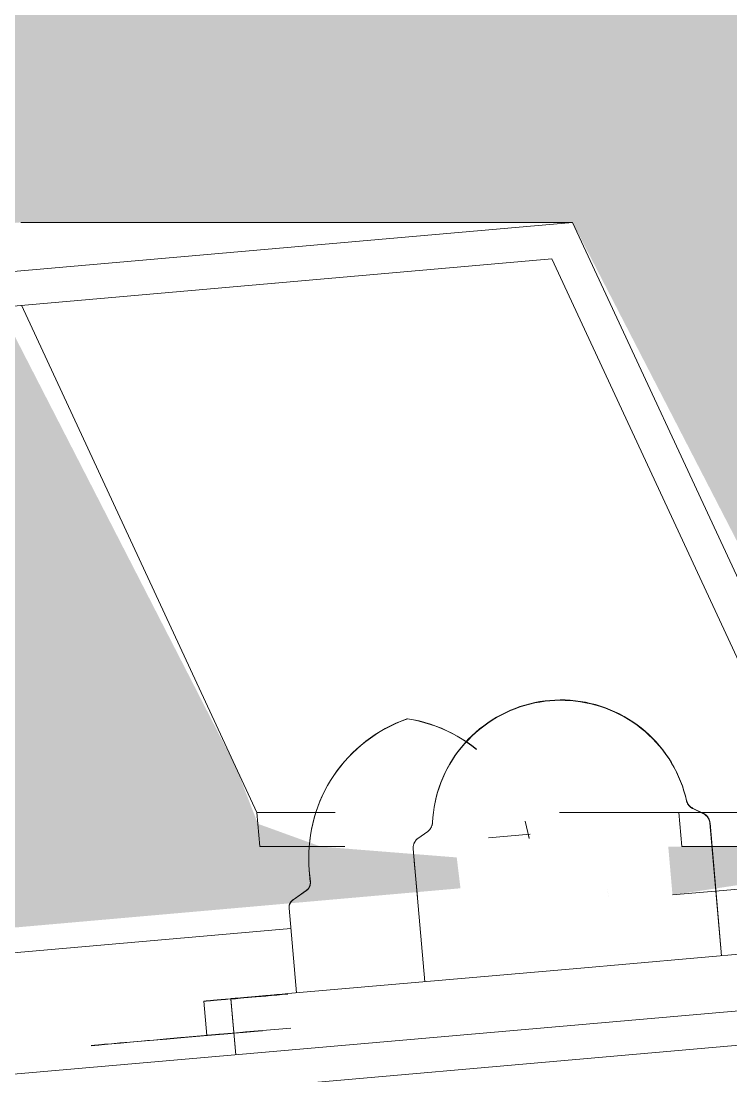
# Model space of a CAD drawing. Header units: millimetres. Extents: x 4237772 to 4686020, y -673 to 29459.
# Drawn here: x 4477157.2 to 4477219.1, y 16848.2 to 16940.2 of the extents above; entities that cross this region are included whole.
import ezdxf

# ---------------------------------------------------------------- set-up
doc = ezdxf.new("R2010")
doc.units = ezdxf.units.MM
for name, color, linetype, lineweight in [('A-ROOF', 132, 'Continuous', 5), ('A-ROOF-PATT', 132, 'Continuous', 5), ('Q-SPCQ', 91, 'Continuous', 5)]:
    doc.layers.add(name, color=color, linetype=linetype, lineweight=lineweight)

# ---------------------------------------------------------------- blocks, each defined once
blk = doc.blocks.new('Static Line_Sayfa_Metal Deck_Pan Mount - Up to 15 _ pitch - Max 2 Users-1845874-SECTION - GRIDS B1-B2')
at = {"layer": 'Q-SPCQ'}
for p, q in [((4451577.758, 16922.671), (4451434.118, 16910.056)), ((4451577.758, 16922.671), (4451529.585, 16922.671)), ((4451600.198, 16874.363), (4451577.758, 16922.671)), ((4451436.464, 16907.25), (4451575.934, 16919.499)), ((4451575.934, 16919.499), (4451598.374, 16871.191)), ((4451550.202, 16871.191), (4451529.649, 16915.434)), ((4451550.202, 16871.191), (4451557.038, 16871.191)), ((4451550.202, 16871.191), (4451557.038, 16871.191)), ((4451550.202, 16871.191), (4451550.462, 16868.202)), ((4451576.615, 16871.191), (4451598.374, 16871.191)), ((4451587.029, 16871.191), (4451598.374, 16871.191)), ((4451587.029, 16871.191), (4451587.29, 16868.202)), ((4451574.062, 16869.279), (4451570.428, 16868.959)), ((4451557.869, 16868.202), (4451550.462, 16868.202)), ((4451598.635, 16868.202), (4451587.29, 16868.202))]:
    blk.add_line(p, q, dxfattribs=at)
blk = doc.blocks.new('Static Line_Sayfa_Metal Deck_Pan Mount - Up to 15 _ pitch - Max 2 Users-1865617-SECTION - GRIDS B1-B2')
at = {"layer": 'Q-SPCQ'}
for p, q in [((4451589.191, 16871.093), (4451588.236, 16871.559)), ((4451589.191, 16871.093), (4451588.236, 16871.559)), ((4451589.194, 16871.059), (4451588.239, 16871.524)), ((4451589.194, 16871.059), (4451588.239, 16871.524)), ((4451590.763, 16858.685), (4451589.748, 16870.282)), ((4451590.763, 16858.685), (4451589.748, 16870.282)), ((4451590.763, 16858.685), (4451589.751, 16870.247)), ((4451590.763, 16858.685), (4451589.751, 16870.247)), ((4451565.115, 16869.536), (4451564.256, 16868.912)), ((4451565.115, 16869.536), (4451564.256, 16868.912)), ((4451563.847, 16868.016), (4451564.862, 16856.419)), ((4451563.847, 16868.016), (4451564.862, 16856.419)), ((4451563.942, 16866.935), (4451564.216, 16863.8)), ((4451563.942, 16866.935), (4451564.216, 16863.8)), ((4451554.775, 16866.151), (4451554.864, 16865.127)), ((4451554.776, 16866.142), (4451554.865, 16865.119)), ((4451554.776, 16866.133), (4451554.866, 16865.11)), ((4451554.515, 16864.379), (4451553.359, 16863.569)), ((4451554.516, 16864.37), (4451553.359, 16863.56)), ((4451554.517, 16864.361), (4451553.36, 16863.551)), ((4451553.009, 16862.819), (4451553.655, 16855.438)), ((4451577.812, 16857.552), (4451599.729, 16859.469)), ((4451650.335, 16858.966), (4451506.146, 16846.351)), ((4451552.908, 16855.373), (4451577.812, 16857.552)), ((4451508.5, 16843.546), (4451648.504, 16855.794)), ((4451547.927, 16854.937), (4451548.355, 16850.044)), ((4451547.93, 16854.902), (4451548.355, 16850.044)), ((4451545.561, 16854.721), (4451545.823, 16851.733)), ((4451545.562, 16854.713), (4451545.824, 16851.724)), ((4451545.563, 16854.704), (4451545.824, 16851.715)), ((4451553.17, 16852.376), (4451550.679, 16852.158))]:
    blk.add_line(p, q, dxfattribs=at)
at = {"layer": 'Q-SPCQ', "flags": 128}
for points in [[(4451565.526, 16870.298), (4451565.556, 16870.747), (4451565.604, 16871.193), (4451565.669, 16871.638), (4451565.752, 16872.079), (4451565.853, 16872.517), (4451565.972, 16872.95), (4451566.107, 16873.378), (4451566.26, 16873.8), (4451566.429, 16874.216), (4451566.615, 16874.625), (4451566.817, 16875.026), (4451567.035, 16875.419), (4451567.268, 16875.803), (4451567.517, 16876.177), (4451567.78, 16876.541), (4451568.058, 16876.894), (4451568.35, 16877.235), (4451568.655, 16877.565), (4451568.973, 16877.882), (4451569.303, 16878.187), (4451569.645, 16878.477), (4451569.999, 16878.754), (4451570.363, 16879.017), (4451570.738, 16879.264), (4451571.122, 16879.497), (4451571.515, 16879.714), (4451571.917, 16879.915), (4451572.326, 16880.1), (4451572.743, 16880.268), (4451573.166, 16880.42), (4451573.594, 16880.554), (4451574.028, 16880.672), (4451574.466, 16880.772), (4451574.907, 16880.854), (4451575.352, 16880.918), (4451575.764, 16880.962)], [(4451565.526, 16870.299), (4451565.556, 16870.747), (4451565.604, 16871.193), (4451565.669, 16871.638), (4451565.752, 16872.079), (4451565.853, 16872.517), (4451565.972, 16872.95), (4451566.107, 16873.378), (4451566.26, 16873.801), (4451566.429, 16874.217), (4451566.615, 16874.625), (4451566.817, 16875.027), (4451567.035, 16875.419), (4451567.268, 16875.803), (4451567.517, 16876.177), (4451567.78, 16876.541), (4451568.058, 16876.894), (4451568.35, 16877.236), (4451568.655, 16877.565), (4451568.973, 16877.882), (4451569.303, 16878.187), (4451569.645, 16878.477), (4451569.999, 16878.754), (4451570.363, 16879.017), (4451570.738, 16879.265), (4451571.122, 16879.497), (4451571.515, 16879.714), (4451571.917, 16879.915), (4451572.326, 16880.1), (4451572.743, 16880.268), (4451573.166, 16880.42), (4451573.594, 16880.555), (4451574.028, 16880.672), (4451574.466, 16880.772), (4451574.907, 16880.854), (4451575.352, 16880.919), (4451575.764, 16880.962)], [(4451565.755, 16872.044), (4451565.856, 16872.482), (4451565.975, 16872.915), (4451566.11, 16873.343), (4451566.263, 16873.766), (4451566.432, 16874.182), (4451566.618, 16874.591), (4451566.82, 16874.992), (4451567.038, 16875.384), (4451567.271, 16875.768), (4451567.52, 16876.142), (4451567.783, 16876.506), (4451568.061, 16876.859), (4451568.353, 16877.201), (4451568.658, 16877.53), (4451568.976, 16877.848), (4451569.306, 16878.152), (4451569.648, 16878.443), (4451570.002, 16878.719), (4451570.366, 16878.982), (4451570.741, 16879.23), (4451571.125, 16879.462), (4451571.519, 16879.679), (4451571.92, 16879.88), (4451572.329, 16880.065), (4451572.746, 16880.234), (4451573.169, 16880.385), (4451573.597, 16880.52), (4451574.031, 16880.637), (4451574.469, 16880.737), (4451574.91, 16880.819), (4451575.355, 16880.884), (4451575.767, 16880.927)], [(4451565.755, 16872.044), (4451565.856, 16872.482), (4451565.975, 16872.915), (4451566.11, 16873.343), (4451566.263, 16873.766), (4451566.432, 16874.182), (4451566.618, 16874.59), (4451566.82, 16874.992), (4451567.038, 16875.384), (4451567.271, 16875.768), (4451567.52, 16876.142), (4451567.783, 16876.506), (4451568.061, 16876.859), (4451568.353, 16877.201), (4451568.658, 16877.53), (4451568.976, 16877.847), (4451569.306, 16878.152), (4451569.648, 16878.442), (4451570.002, 16878.719), (4451570.366, 16878.982), (4451570.741, 16879.23), (4451571.125, 16879.462), (4451571.519, 16879.679), (4451571.92, 16879.88), (4451572.329, 16880.065), (4451572.746, 16880.233), (4451573.169, 16880.385), (4451573.597, 16880.52), (4451574.031, 16880.637), (4451574.469, 16880.737), (4451574.91, 16880.819), (4451575.355, 16880.884), (4451575.767, 16880.927)], [(4451575.764, 16880.962), (4451576.212, 16880.992), (4451576.661, 16881.005), (4451577.111, 16880.999), (4451577.559, 16880.975), (4451578.006, 16880.934), (4451578.451, 16880.874), (4451578.894, 16880.797), (4451579.333, 16880.702), (4451579.768, 16880.59), (4451580.198, 16880.46), (4451580.622, 16880.314), (4451581.041, 16880.15), (4451581.452, 16879.97), (4451581.856, 16879.773), (4451582.252, 16879.561), (4451582.639, 16879.333), (4451583.016, 16879.089), (4451583.383, 16878.831), (4451583.74, 16878.558), (4451584.086, 16878.272), (4451584.42, 16877.971), (4451584.741, 16877.658), (4451585.05, 16877.331), (4451585.346, 16876.993), (4451585.627, 16876.643), (4451585.895, 16876.283), (4451586.148, 16875.911), (4451586.386, 16875.53), (4451586.608, 16875.14), (4451586.815, 16874.741), (4451587.005, 16874.335), (4451587.179, 16873.921), (4451587.337, 16873.5), (4451587.477, 16873.073), (4451587.6, 16872.641), (4451587.699, 16872.238)], [(4451575.764, 16880.962), (4451576.212, 16880.993), (4451576.661, 16881.005), (4451577.111, 16880.999), (4451577.559, 16880.975), (4451578.006, 16880.934), (4451578.451, 16880.874), (4451578.894, 16880.797), (4451579.333, 16880.702), (4451579.768, 16880.59), (4451580.198, 16880.46), (4451580.622, 16880.314), (4451581.041, 16880.15), (4451581.452, 16879.97), (4451581.856, 16879.774), (4451582.252, 16879.561), (4451582.639, 16879.333), (4451583.016, 16879.09), (4451583.383, 16878.831), (4451583.74, 16878.558), (4451584.086, 16878.272), (4451584.42, 16877.971), (4451584.741, 16877.658), (4451585.05, 16877.331), (4451585.346, 16876.993), (4451585.627, 16876.643), (4451585.895, 16876.283), (4451586.148, 16875.912), (4451586.386, 16875.531), (4451586.608, 16875.14), (4451586.815, 16874.742), (4451587.005, 16874.335), (4451587.179, 16873.921), (4451587.337, 16873.5), (4451587.477, 16873.073), (4451587.6, 16872.642), (4451587.699, 16872.238)], [(4451575.767, 16880.927), (4451576.215, 16880.958), (4451576.664, 16880.97), (4451577.114, 16880.964), (4451577.562, 16880.941), (4451578.009, 16880.899), (4451578.454, 16880.839), (4451578.897, 16880.762), (4451579.336, 16880.667), (4451579.771, 16880.555), (4451580.201, 16880.426), (4451580.625, 16880.279), (4451581.044, 16880.115), (4451581.455, 16879.935), (4451581.859, 16879.739), (4451582.255, 16879.526), (4451582.642, 16879.298), (4451583.019, 16879.055), (4451583.387, 16878.796), (4451583.743, 16878.524), (4451584.089, 16878.237), (4451584.423, 16877.936), (4451584.744, 16877.623), (4451585.053, 16877.297), (4451585.349, 16876.958), (4451585.63, 16876.609), (4451585.898, 16876.248), (4451586.151, 16875.877), (4451586.389, 16875.496), (4451586.611, 16875.105), (4451586.818, 16874.707), (4451587.008, 16874.3), (4451587.182, 16873.886), (4451587.34, 16873.465), (4451587.48, 16873.039), (4451587.603, 16872.607), (4451587.702, 16872.204)], [(4451575.767, 16880.927), (4451576.215, 16880.958), (4451576.664, 16880.97), (4451577.114, 16880.964), (4451577.562, 16880.94), (4451578.009, 16880.899), (4451578.454, 16880.839), (4451578.897, 16880.762), (4451579.336, 16880.667), (4451579.771, 16880.555), (4451580.201, 16880.425), (4451580.625, 16880.279), (4451581.044, 16880.115), (4451581.455, 16879.935), (4451581.859, 16879.739), (4451582.255, 16879.526), (4451582.642, 16879.298), (4451583.019, 16879.055), (4451583.387, 16878.796), (4451583.743, 16878.523), (4451584.089, 16878.237), (4451584.423, 16877.936), (4451584.744, 16877.623), (4451585.053, 16877.297), (4451585.349, 16876.958), (4451585.63, 16876.608), (4451585.898, 16876.248), (4451586.151, 16875.877), (4451586.389, 16875.496), (4451586.611, 16875.105), (4451586.818, 16874.707), (4451587.008, 16874.3), (4451587.182, 16873.886), (4451587.34, 16873.465), (4451587.48, 16873.039), (4451587.603, 16872.607), (4451587.702, 16872.203)], [(4451554.775, 16866.151), (4451554.74, 16866.661), (4451554.726, 16867.173), (4451554.733, 16867.685), (4451554.76, 16868.196), (4451554.807, 16868.705), (4451554.875, 16869.213), (4451554.963, 16869.717), (4451555.071, 16870.217), (4451555.199, 16870.713), (4451555.347, 16871.203), (4451555.514, 16871.686), (4451555.7, 16872.163), (4451555.906, 16872.632), (4451556.13, 16873.092), (4451556.372, 16873.543), (4451556.632, 16873.984), (4451556.909, 16874.414), (4451557.203, 16874.833), (4451557.514, 16875.239), (4451557.841, 16875.633), (4451558.183, 16876.014), (4451558.541, 16876.38), (4451558.912, 16876.732), (4451559.298, 16877.069), (4451559.696, 16877.39), (4451560.108, 16877.695), (4451560.53, 16877.983), (4451560.965, 16878.254), (4451561.409, 16878.507), (4451561.864, 16878.743), (4451562.327, 16878.96), (4451562.799, 16879.158), (4451563.278, 16879.338), (4451563.356, 16879.365)], [(4451554.776, 16866.142), (4451554.741, 16866.652), (4451554.727, 16867.164), (4451554.734, 16867.676), (4451554.761, 16868.187), (4451554.808, 16868.697), (4451554.876, 16869.204), (4451554.964, 16869.708), (4451555.072, 16870.208), (4451555.2, 16870.704), (4451555.348, 16871.194), (4451555.515, 16871.678), (4451555.701, 16872.154), (4451555.906, 16872.623), (4451556.13, 16873.083), (4451556.372, 16873.534), (4451556.632, 16873.975), (4451556.91, 16874.405), (4451557.204, 16874.824), (4451557.515, 16875.231), (4451557.842, 16875.625), (4451558.184, 16876.005), (4451558.541, 16876.372), (4451558.913, 16876.723), (4451559.299, 16877.06), (4451559.697, 16877.381), (4451560.108, 16877.686), (4451560.531, 16877.974), (4451560.965, 16878.245), (4451561.41, 16878.499), (4451561.864, 16878.734), (4451562.328, 16878.951), (4451562.8, 16879.15), (4451563.279, 16879.329), (4451563.357, 16879.356)], [(4451554.776, 16866.133), (4451554.742, 16866.644), (4451554.728, 16867.155), (4451554.735, 16867.667), (4451554.762, 16868.178), (4451554.809, 16868.688), (4451554.877, 16869.195), (4451554.965, 16869.699), (4451555.073, 16870.2), (4451555.201, 16870.695), (4451555.348, 16871.185), (4451555.516, 16871.669), (4451555.702, 16872.146), (4451555.907, 16872.615), (4451556.131, 16873.075), (4451556.373, 16873.526), (4451556.633, 16873.967), (4451556.91, 16874.397), (4451557.205, 16874.815), (4451557.516, 16875.222), (4451557.843, 16875.616), (4451558.185, 16875.996), (4451558.542, 16876.363), (4451558.914, 16876.715), (4451559.299, 16877.051), (4451559.698, 16877.372), (4451560.109, 16877.677), (4451560.532, 16877.965), (4451560.966, 16878.237), (4451561.411, 16878.49), (4451561.865, 16878.725), (4451562.329, 16878.943), (4451562.801, 16879.141), (4451563.28, 16879.32), (4451563.358, 16879.347)], [(4451563.356, 16879.365), (4451563.86, 16879.275), (4451564.36, 16879.164), (4451564.855, 16879.034), (4451565.344, 16878.885), (4451565.827, 16878.715), (4451566.303, 16878.527), (4451566.771, 16878.319), (4451567.23, 16878.094), (4451567.68, 16877.85), (4451568.12, 16877.588), (4451568.549, 16877.308), (4451568.966, 16877.012), (4451569.372, 16876.7)], [(4451563.357, 16879.356), (4451563.861, 16879.266), (4451564.361, 16879.156), (4451564.856, 16879.026), (4451565.345, 16878.876), (4451565.828, 16878.707), (4451566.304, 16878.518), (4451566.772, 16878.311), (4451567.231, 16878.085), (4451567.681, 16877.841), (4451568.121, 16877.579), (4451568.55, 16877.3), (4451568.967, 16877.004), (4451569.372, 16876.691)], [(4451563.358, 16879.347), (4451563.862, 16879.257), (4451564.361, 16879.147), (4451564.856, 16879.017), (4451565.346, 16878.867), (4451565.829, 16878.698), (4451566.305, 16878.509), (4451566.773, 16878.302), (4451567.232, 16878.076), (4451567.682, 16877.832), (4451568.122, 16877.57), (4451568.55, 16877.291), (4451568.968, 16876.995), (4451569.373, 16876.682)], [(4451587.699, 16872.238), (4451587.708, 16872.199), (4451587.72, 16872.161), (4451587.732, 16872.123), (4451587.746, 16872.086), (4451587.762, 16872.049), (4451587.779, 16872.013), (4451587.798, 16871.977), (4451587.817, 16871.943), (4451587.839, 16871.909), (4451587.861, 16871.876), (4451587.885, 16871.844), (4451587.91, 16871.813), (4451587.937, 16871.783), (4451587.964, 16871.754), (4451587.993, 16871.726), (4451588.023, 16871.699), (4451588.054, 16871.674), (4451588.086, 16871.649), (4451588.118, 16871.627), (4451588.152, 16871.605), (4451588.187, 16871.585), (4451588.222, 16871.566), (4451588.236, 16871.559)], [(4451587.699, 16872.238), (4451587.708, 16872.2), (4451587.72, 16872.161), (4451587.732, 16872.123), (4451587.746, 16872.086), (4451587.762, 16872.049), (4451587.779, 16872.013), (4451587.798, 16871.977), (4451587.817, 16871.943), (4451587.839, 16871.909), (4451587.861, 16871.876), (4451587.885, 16871.844), (4451587.91, 16871.813), (4451587.937, 16871.783), (4451587.964, 16871.754), (4451587.993, 16871.726), (4451588.023, 16871.699), (4451588.054, 16871.674), (4451588.086, 16871.65), (4451588.118, 16871.627), (4451588.152, 16871.605), (4451588.187, 16871.585), (4451588.222, 16871.566), (4451588.236, 16871.559)], [(4451587.702, 16872.204), (4451587.712, 16872.165), (4451587.723, 16872.126), (4451587.735, 16872.088), (4451587.749, 16872.051), (4451587.765, 16872.014), (4451587.782, 16871.978), (4451587.801, 16871.942), (4451587.82, 16871.908), (4451587.842, 16871.874), (4451587.864, 16871.841), (4451587.888, 16871.809), (4451587.914, 16871.778), (4451587.94, 16871.748), (4451587.967, 16871.719), (4451587.996, 16871.691), (4451588.026, 16871.664), (4451588.057, 16871.639), (4451588.089, 16871.615), (4451588.122, 16871.592), (4451588.155, 16871.57), (4451588.19, 16871.55), (4451588.225, 16871.531), (4451588.239, 16871.524)], [(4451587.702, 16872.203), (4451587.712, 16872.165), (4451587.723, 16872.126), (4451587.735, 16872.088), (4451587.749, 16872.051), (4451587.765, 16872.014), (4451587.782, 16871.978), (4451587.801, 16871.942), (4451587.82, 16871.908), (4451587.842, 16871.874), (4451587.864, 16871.841), (4451587.888, 16871.809), (4451587.914, 16871.778), (4451587.94, 16871.748), (4451587.967, 16871.719), (4451587.996, 16871.691), (4451588.026, 16871.664), (4451588.057, 16871.639), (4451588.089, 16871.615), (4451588.122, 16871.592), (4451588.155, 16871.57), (4451588.19, 16871.55), (4451588.225, 16871.531), (4451588.239, 16871.524)], [(4451589.191, 16871.093), (4451589.226, 16871.075), (4451589.261, 16871.055), (4451589.295, 16871.034), (4451589.328, 16871.012), (4451589.36, 16870.988), (4451589.392, 16870.963), (4451589.422, 16870.937), (4451589.451, 16870.91), (4451589.479, 16870.881), (4451589.506, 16870.852), (4451589.532, 16870.821), (4451589.556, 16870.789), (4451589.579, 16870.757), (4451589.601, 16870.723), (4451589.621, 16870.689), (4451589.641, 16870.654), (4451589.658, 16870.618), (4451589.674, 16870.581), (4451589.689, 16870.544), (4451589.702, 16870.506), (4451589.714, 16870.468), (4451589.724, 16870.429), (4451589.733, 16870.39), (4451589.74, 16870.351), (4451589.745, 16870.311), (4451589.748, 16870.282)], [(4451589.191, 16871.093), (4451589.226, 16871.075), (4451589.261, 16871.056), (4451589.295, 16871.035), (4451589.328, 16871.012), (4451589.36, 16870.988), (4451589.392, 16870.964), (4451589.422, 16870.937), (4451589.451, 16870.91), (4451589.479, 16870.881), (4451589.506, 16870.852), (4451589.532, 16870.821), (4451589.556, 16870.789), (4451589.579, 16870.757), (4451589.601, 16870.723), (4451589.621, 16870.689), (4451589.641, 16870.654), (4451589.658, 16870.618), (4451589.674, 16870.581), (4451589.689, 16870.544), (4451589.702, 16870.506), (4451589.714, 16870.468), (4451589.724, 16870.429), (4451589.733, 16870.39), (4451589.74, 16870.351), (4451589.745, 16870.311), (4451589.748, 16870.282)], [(4451589.194, 16871.059), (4451589.229, 16871.04), (4451589.264, 16871.021), (4451589.298, 16871), (4451589.331, 16870.977), (4451589.363, 16870.954), (4451589.395, 16870.929), (4451589.425, 16870.902), (4451589.454, 16870.875), (4451589.482, 16870.847), (4451589.509, 16870.817), (4451589.535, 16870.786), (4451589.559, 16870.755), (4451589.582, 16870.722), (4451589.604, 16870.688), (4451589.625, 16870.654), (4451589.644, 16870.619), (4451589.661, 16870.583), (4451589.677, 16870.546), (4451589.692, 16870.509), (4451589.705, 16870.472), (4451589.717, 16870.433), (4451589.727, 16870.395), (4451589.736, 16870.356), (4451589.743, 16870.316), (4451589.748, 16870.277), (4451589.751, 16870.247)], [(4451589.194, 16871.059), (4451589.229, 16871.04), (4451589.264, 16871.021), (4451589.298, 16871), (4451589.331, 16870.977), (4451589.363, 16870.953), (4451589.395, 16870.929), (4451589.425, 16870.902), (4451589.454, 16870.875), (4451589.482, 16870.846), (4451589.509, 16870.817), (4451589.535, 16870.786), (4451589.559, 16870.755), (4451589.582, 16870.722), (4451589.604, 16870.688), (4451589.625, 16870.654), (4451589.644, 16870.619), (4451589.661, 16870.583), (4451589.677, 16870.546), (4451589.692, 16870.509), (4451589.705, 16870.471), (4451589.717, 16870.433), (4451589.727, 16870.395), (4451589.736, 16870.355), (4451589.743, 16870.316), (4451589.748, 16870.276), (4451589.751, 16870.247)], [(4451565.115, 16869.536), (4451565.147, 16869.56), (4451565.178, 16869.586), (4451565.207, 16869.612), (4451565.236, 16869.64), (4451565.264, 16869.669), (4451565.29, 16869.699), (4451565.315, 16869.73), (4451565.339, 16869.762), (4451565.362, 16869.795), (4451565.383, 16869.829), (4451565.403, 16869.863), (4451565.422, 16869.899), (4451565.439, 16869.935), (4451565.455, 16869.972), (4451565.469, 16870.009), (4451565.482, 16870.047), (4451565.493, 16870.086), (4451565.502, 16870.124), (4451565.51, 16870.164), (4451565.517, 16870.203), (4451565.522, 16870.243), (4451565.525, 16870.283), (4451565.526, 16870.299)], [(4451565.115, 16869.536), (4451565.147, 16869.56), (4451565.178, 16869.586), (4451565.207, 16869.612), (4451565.236, 16869.64), (4451565.264, 16869.669), (4451565.29, 16869.699), (4451565.315, 16869.73), (4451565.339, 16869.762), (4451565.362, 16869.795), (4451565.383, 16869.829), (4451565.403, 16869.863), (4451565.422, 16869.899), (4451565.439, 16869.935), (4451565.455, 16869.972), (4451565.469, 16870.009), (4451565.482, 16870.047), (4451565.493, 16870.086), (4451565.502, 16870.124), (4451565.51, 16870.164), (4451565.517, 16870.203), (4451565.522, 16870.243), (4451565.525, 16870.283), (4451565.526, 16870.298)], [(4451573.603, 16870.431), (4451573.741, 16869.938), (4451573.86, 16869.44), (4451573.958, 16868.938)], [(4451573.604, 16870.422), (4451573.742, 16869.929), (4451573.86, 16869.431), (4451573.959, 16868.929)], [(4451573.604, 16870.413), (4451573.743, 16869.921), (4451573.861, 16869.423), (4451573.96, 16868.921)], [(4451563.847, 16868.016), (4451563.845, 16868.056), (4451563.844, 16868.096), (4451563.844, 16868.136), (4451563.846, 16868.176), (4451563.85, 16868.215), (4451563.855, 16868.255), (4451563.862, 16868.294), (4451563.87, 16868.333), (4451563.88, 16868.372), (4451563.892, 16868.411), (4451563.905, 16868.448), (4451563.92, 16868.486), (4451563.936, 16868.522), (4451563.953, 16868.558), (4451563.972, 16868.593), (4451563.992, 16868.628), (4451564.014, 16868.661), (4451564.037, 16868.694), (4451564.061, 16868.726), (4451564.087, 16868.757), (4451564.114, 16868.786), (4451564.142, 16868.815), (4451564.171, 16868.843), (4451564.201, 16868.869), (4451564.232, 16868.894), (4451564.256, 16868.912)], [(4451563.847, 16868.016), (4451563.845, 16868.056), (4451563.844, 16868.096), (4451563.844, 16868.136), (4451563.846, 16868.176), (4451563.85, 16868.215), (4451563.855, 16868.255), (4451563.862, 16868.294), (4451563.87, 16868.334), (4451563.88, 16868.372), (4451563.892, 16868.411), (4451563.905, 16868.448), (4451563.92, 16868.486), (4451563.936, 16868.522), (4451563.953, 16868.558), (4451563.972, 16868.594), (4451563.992, 16868.628), (4451564.014, 16868.662), (4451564.037, 16868.694), (4451564.061, 16868.726), (4451564.087, 16868.757), (4451564.114, 16868.787), (4451564.142, 16868.815), (4451564.171, 16868.843), (4451564.201, 16868.869), (4451564.232, 16868.894), (4451564.256, 16868.912)], [(4451554.515, 16864.379), (4451554.542, 16864.398), (4451554.568, 16864.419), (4451554.593, 16864.44), (4451554.617, 16864.463), (4451554.64, 16864.486), (4451554.663, 16864.511), (4451554.684, 16864.536), (4451554.704, 16864.562), (4451554.723, 16864.589), (4451554.741, 16864.617), (4451554.758, 16864.645), (4451554.774, 16864.674), (4451554.789, 16864.704), (4451554.802, 16864.734), (4451554.815, 16864.764), (4451554.826, 16864.796), (4451554.835, 16864.827), (4451554.844, 16864.859), (4451554.851, 16864.891), (4451554.857, 16864.924), (4451554.862, 16864.957), (4451554.865, 16864.989), (4451554.867, 16865.022), (4451554.868, 16865.055), (4451554.867, 16865.088), (4451554.865, 16865.121)], [(4451554.516, 16864.37), (4451554.543, 16864.39), (4451554.569, 16864.41), (4451554.594, 16864.432), (4451554.618, 16864.454), (4451554.641, 16864.478), (4451554.663, 16864.502), (4451554.685, 16864.527), (4451554.705, 16864.553), (4451554.724, 16864.58), (4451554.742, 16864.608), (4451554.759, 16864.636), (4451554.775, 16864.665), (4451554.79, 16864.695), (4451554.803, 16864.725), (4451554.815, 16864.756), (4451554.826, 16864.787), (4451554.836, 16864.818), (4451554.845, 16864.85), (4451554.852, 16864.883), (4451554.858, 16864.915), (4451554.862, 16864.948), (4451554.866, 16864.981), (4451554.868, 16865.014), (4451554.868, 16865.047), (4451554.868, 16865.08), (4451554.866, 16865.113)], [(4451554.517, 16864.361), (4451554.544, 16864.381), (4451554.569, 16864.401), (4451554.594, 16864.423), (4451554.619, 16864.446), (4451554.642, 16864.469), (4451554.664, 16864.493), (4451554.685, 16864.519), (4451554.706, 16864.545), (4451554.725, 16864.572), (4451554.743, 16864.599), (4451554.76, 16864.628), (4451554.776, 16864.657), (4451554.79, 16864.686), (4451554.804, 16864.716), (4451554.816, 16864.747), (4451554.827, 16864.778), (4451554.837, 16864.81), (4451554.845, 16864.842), (4451554.853, 16864.874), (4451554.859, 16864.906), (4451554.863, 16864.939), (4451554.866, 16864.972), (4451554.868, 16865.005), (4451554.869, 16865.038), (4451554.868, 16865.071), (4451554.866, 16865.104)], [(4451553.009, 16862.819), (4451553.007, 16862.852), (4451553.006, 16862.885), (4451553.006, 16862.918), (4451553.008, 16862.951), (4451553.011, 16862.984), (4451553.015, 16863.017), (4451553.021, 16863.05), (4451553.028, 16863.082), (4451553.036, 16863.114), (4451553.046, 16863.146), (4451553.057, 16863.177), (4451553.069, 16863.208), (4451553.082, 16863.238), (4451553.097, 16863.268), (4451553.112, 16863.297), (4451553.129, 16863.326), (4451553.147, 16863.353), (4451553.166, 16863.38), (4451553.186, 16863.407), (4451553.207, 16863.432), (4451553.229, 16863.457), (4451553.252, 16863.48), (4451553.276, 16863.503), (4451553.301, 16863.525), (4451553.327, 16863.546), (4451553.354, 16863.565)], [(4451553.058, 16863.168), (4451553.07, 16863.199), (4451553.083, 16863.229), (4451553.097, 16863.259), (4451553.113, 16863.288), (4451553.13, 16863.317), (4451553.148, 16863.345), (4451553.167, 16863.372), (4451553.187, 16863.398), (4451553.208, 16863.423), (4451553.23, 16863.448), (4451553.253, 16863.472), (4451553.277, 16863.494), (4451553.302, 16863.516), (4451553.328, 16863.537), (4451553.354, 16863.557)], [(4451553.058, 16863.16), (4451553.07, 16863.19), (4451553.084, 16863.221), (4451553.098, 16863.25), (4451553.114, 16863.28), (4451553.131, 16863.308), (4451553.148, 16863.336), (4451553.167, 16863.363), (4451553.188, 16863.389), (4451553.209, 16863.415), (4451553.231, 16863.439), (4451553.254, 16863.463), (4451553.278, 16863.486), (4451553.303, 16863.508), (4451553.329, 16863.528), (4451553.355, 16863.548)]]:
    blk.add_lwpolyline(points, dxfattribs=at)
at = {"layer": 'Q-SPCQ'}
for centre, major_axis, start_param, end_param in [((4451565.361, 16856.454), (19.799, 1.732), 3.141593, 3.926993), ((4451565.361, 16856.454), (19.799, 1.732), 2.356194, 3.141591), ((4451565.362, 16856.445), (19.799, 1.732), 3.141593, 3.926992), ((4451565.362, 16856.445), (19.799, 1.732), 2.356194, 3.141593), ((4451565.362, 16856.436), (19.799, 1.732), 3.141593, 3.926989), ((4451565.362, 16856.436), (19.799, 1.732), 2.356194, 3.141593), ((4451552.908, 16855.373), (4.981, 0.436), 3.141593, 4.712389), ((4451552.908, 16855.373), (4.981, 0.436), 1.570796, 3.141593), ((4451552.911, 16855.338), (4.981, 0.436), 3.141593, 4.712389), ((4451552.911, 16855.338), (4.981, 0.436), 1.570796, 3.141593), ((4451550.679, 16852.158), (14.943, 1.307), 3.141593, 4.712388), ((4451550.679, 16852.158), (14.943, 1.307), 1.570796, 3.141593), ((4451550.68, 16852.149), (14.943, 1.307), 3.141593, 4.712337), ((4451550.68, 16852.149), (14.943, 1.307), 1.570848, 3.141593), ((4451550.681, 16852.14), (14.943, 1.307), 3.141588, 4.712285), ((4451550.681, 16852.14), (14.943, 1.307), 1.5709, 3.141593), ((4451565.622, 16853.465), (19.799, 1.732), 3.141594, 3.799322), ((4451565.622, 16853.465), (19.799, 1.732), 2.483863, 3.141593), ((4451565.623, 16853.456), (19.799, 1.732), 3.141592, 3.799219), ((4451565.623, 16853.456), (19.799, 1.732), 2.483966, 3.141593), ((4451565.624, 16853.448), (19.799, 1.732), 3.141594, 3.799116), ((4451565.624, 16853.448), (19.799, 1.732), 2.48407, 3.141593)]:
    blk.add_ellipse(centre, major_axis=major_axis, ratio=0.000002, start_param=start_param, end_param=end_param, dxfattribs=at)

msp = doc.modelspace()

# ---------------------------------------------------------------- hatches: boundary and pattern name
at = {"layer": 'A-ROOF-PATT'}
h = msp.add_hatch(dxfattribs=at)
h.set_pattern_fill('FP_183', color=256, style=0, pattern_type=2)
h.set_pattern_definition([(5.019, (59903.924, -378081.246), (-29.0603916845, -0.0003814649), [])])
h.paths.add_polyline_path([(4477079.2, 16918.642), (4477084.437, 16918.642), (4477084.871, 16916.325), (4477115.365, 16921.32), (4477114.355, 16921.406), (4477079.635, 16918.677)])
h.paths.add_polyline_path([(4464338.939, 15733.243), (4477195.518, 16864.567), (4477195.19, 16867.259), (4477183.331, 16868.202), (4477177.836, 16870.193), (4477175.927, 16875.113), (4477155.308, 16915.268), (4477064.01, 16907.25), (4477047.922, 16852.547), (4476983.015, 16848.854), (4476982.755, 16850.058), (4476957.698, 16848.854), (4476957.437, 16854.854), (4476999.89, 16859.097), (4477013.493, 16910.056), (4477074.248, 16915.392), (4477073.964, 16918.642), (4477097.999, 16920.856), (4477098.106, 16932.145), (4477120.504, 16933.655), (4477121.515, 16922.817), (4477136.521, 16922.671), (4477136.912, 16920.895), (4477157.132, 16922.671), (4477205.305, 16922.671), (4477228.299, 16878.102), (4477228.657, 16878.102), (4477225.921, 16936.004), (4477227.745, 16935.088), (4477229.713, 16932.444), (4477229.276, 16928.389), (4477234.987, 16878.102), (4477270.464, 16876.435), (4477270.318, 16872.079), (4477234.542, 16868.202), (4477234.987, 16865.823), (4486516.718, 17680.98), (4486463.475, 17680.989), (4476807.832, 17680.955), (4469065.64, 16999.863), (4469543.414, 17002.027), (4469543.878, 17002.353), (4469555.631, 17001.077), (4469560.604, 16999.863), (4470048.747, 17002.027), (4470049.211, 17002.353), (4470060.964, 17001.077), (4470065.676, 16999.863), (4470554.079, 17002.027), (4470554.543, 17002.353), (4470566.297, 17001.077), (4470571.009, 16999.863), (4471059.412, 17002.027), (4471059.876, 17002.353), (4471071.63, 17001.077), (4471076.342, 16999.863), (4471564.745, 17002.027), (4471565.209, 17002.353), (4471576.963, 17001.077), (4471581.675, 16999.863), (4472070.078, 17002.027), (4472070.542, 17002.353), (4472082.296, 17001.077), (4472087.008, 16999.863), (4472575.411, 17002.027), (4472575.875, 17002.353), (4472587.628, 17001.077), (4472592.341, 16999.863), (4473080.744, 17002.027), (4473081.208, 17002.353), (4473092.961, 17001.077), (4473097.673, 16999.863), (4473586.076, 17002.027), (4473586.54, 17002.353), (4473598.294, 17001.077), (4473603.006, 16999.863), (4474091.409, 17002.027), (4474091.873, 17002.353), (4474103.627, 17001.077), (4474108.339, 16999.863), (4474596.742, 17002.027), (4474597.206, 17002.353), (4474608.96, 17001.077), (4474613.672, 16999.863), (4475102.075, 17002.027), (4475102.539, 17002.353), (4475114.293, 17001.077), (4475119.005, 16999.863), (4475607.408, 17002.027), (4475607.872, 17002.353), (4475619.626, 17001.077), (4475624.338, 16999.863), (4476112.741, 17002.027), (4476113.205, 17002.353), (4476124.958, 17001.077), (4476129.67, 16999.863), (4476618.074, 17002.027), (4476622.437, 17002.353), (4476630.291, 17001.077), (4476635.204, 16996.572), (4476633.437, 16992.253), (4476627.289, 16987.69), (4476629.349, 16988.457), (4476630.281, 16988.276), (4476632.846, 16924.519), (4476625.864, 16924.519), (4476620.206, 16989.403), (4476616.94, 16990.679), (4476613.798, 16991.893), (4476124.016, 16990.051), (4476121.857, 16989.403), (4476124.016, 16988.457), (4476124.948, 16988.276), (4476127.513, 16924.519), (4476120.531, 16924.519), (4476114.873, 16989.403), (4476111.607, 16990.679), (4476108.465, 16991.893), (4475618.683, 16990.051), (4475616.524, 16989.403), (4475618.683, 16988.457), (4475619.615, 16988.276), (4475622.18, 16924.519), (4475615.1, 16926.178), (4475609.54, 16989.403), (4475606.275, 16990.679), (4475603.132, 16991.893), (4475113.35, 16990.051), (4475111.191, 16989.403), (4475113.35, 16988.457), (4475114.282, 16988.276), (4475116.847, 16924.519), (4475109.865, 16924.519), (4475104.207, 16989.403), (4475100.942, 16990.679), (4475097.799, 16991.893), (4474608.017, 16990.051), (4474605.858, 16989.403), (4474608.017, 16988.457), (4474608.949, 16988.276), (4474611.514, 16924.519), (4474604.533, 16924.519), (4474598.874, 16989.403), (4474595.609, 16990.679), (4474592.466, 16991.893), (4474102.684, 16990.051), (4474100.525, 16989.403), (4474102.684, 16988.457), (4474103.616, 16988.276), (4474106.181, 16924.519), (4474099.2, 16924.519), (4474093.541, 16989.403), (4474090.276, 16990.679), (4474087.134, 16991.893), (4473597.352, 16990.051), (4473595.192, 16989.403), (4473597.352, 16988.457), (4473598.284, 16988.276), (4473600.848, 16924.519), (4473593.867, 16924.519), (4473588.209, 16989.403), (4473584.943, 16990.679), (4473581.801, 16991.893), (4473092.019, 16990.051), (4473089.91, 16988.537), (4473092.019, 16988.457), (4473092.951, 16988.276), (4473095.516, 16924.519), (4473088.534, 16924.519), (4473082.876, 16989.403), (4473079.61, 16990.679), (4473076.468, 16991.893), (4472586.686, 16990.051), (4472584.577, 16988.537), (4472586.686, 16988.457), (4472587.618, 16988.276), (4472590.183, 16924.519), (4472583.201, 16924.519), (4472577.543, 16989.403), (4472574.278, 16990.679), (4472571.135, 16991.893), (4472081.353, 16990.051), (4472079.244, 16988.537), (4472081.353, 16988.457), (4472082.285, 16988.276), (4472084.85, 16924.519), (4472077.868, 16924.519), (4472072.21, 16989.403), (4472068.945, 16990.679), (4472065.802, 16991.893), (4471576.02, 16990.051), (4471573.911, 16988.537), (4471576.02, 16988.457), (4471576.952, 16988.276), (4471579.517, 16924.519), (4471572.536, 16924.519), (4471566.877, 16989.403), (4471563.612, 16990.679), (4471560.469, 16991.893), (4471070.687, 16990.051), (4471068.578, 16988.537), (4471070.687, 16988.457), (4471071.619, 16988.276), (4471074.184, 16924.519), (4471067.203, 16924.519), (4471061.544, 16989.403), (4471058.279, 16990.679), (4471055.136, 16991.893), (4470565.355, 16990.051), (4470563.195, 16989.403), (4470565.355, 16988.457), (4470566.286, 16988.276), (4470568.851, 16924.519), (4470561.87, 16924.519), (4470556.211, 16989.403), (4470552.946, 16990.679), (4470549.804, 16991.893), (4470060.022, 16990.051), (4470057.862, 16989.403), (4470060.022, 16988.457), (4470060.954, 16988.276), (4470063.519, 16924.519), (4470056.484, 16925.41), (4470050.879, 16989.403), (4470047.613, 16990.679), (4470044.471, 16991.893), (4469554.689, 16990.051), (4469552.53, 16989.403), (4469554.689, 16988.457), (4469555.621, 16988.276), (4469558.186, 16924.519), (4469551.204, 16924.519), (4469545.546, 16989.403), (4469542.28, 16990.679), (4469539.138, 16991.893), (4469049.356, 16990.051), (4469047.247, 16988.537), (4469049.356, 16988.457), (4469050.288, 16988.276), (4469052.853, 16924.519), (4469045.871, 16924.519), (4469040.213, 16989.403), (4469036.948, 16990.679), (4469033.805, 16991.893), (4468948.426, 16990.679), (4468547.216, 16955.441), (4468548.542, 16926.617), (4468547.315, 16926.773), (4468547.52, 16924.519), (4468540.538, 16924.519), (4468538.305, 16954.658), (4468111.853, 16917.204), (4468131.754, 16878.102), (4468174.501, 16876.102), (4468174.327, 16872.079), (4468107.336, 16868.202), (4468107.075, 16869.407), (4468082.018, 16868.202), (4468079.935, 16875.113), (4468062.4, 16912.861), (4467967.287, 16904.507), (4467951.931, 16852.547), (4467887.024, 16848.854), (4467886.764, 16850.058), (4467861.706, 16848.854), (4467861.446, 16854.854), (4467903.758, 16858.57), (4467914.79, 16899.896), (4457366.496, 15971.173), (4461821.922, 15971.173), (4459394.771, 15758.011), (4464282.835, 15733.524)])
h.paths.add_polyline_path([(4468424.62, 16850.684), (4468424.359, 16852.501), (4468403.675, 16850.684), (4468403.415, 16853.673), (4468403.284, 16855.702), (4468400.265, 16905.502), (4468478.579, 16914.564), (4468494.774, 16916.407), (4468543.899, 16920.166), (4468544.158, 16918.139), (4468613.053, 16922.158), (4468617.38, 16873.096), (4468618.939, 16871.104), (4468622.838, 16871.104), (4468622.838, 16868.092), (4468458.649, 16853.673)])
h.paths.add_polyline_path([(4468929.953, 16850.684), (4468929.692, 16852.501), (4468909.008, 16850.684), (4468908.747, 16853.673), (4468908.616, 16855.702), (4468905.598, 16905.502), (4468983.912, 16914.564), (4469000.107, 16916.407), (4469049.232, 16920.166), (4469049.491, 16918.139), (4469118.386, 16922.158), (4469122.713, 16873.096), (4469124.272, 16871.104), (4469128.171, 16871.104), (4469128.171, 16868.092), (4468963.982, 16853.673)])
h.paths.add_polyline_path([(4469435.285, 16850.684), (4469435.025, 16852.501), (4469414.341, 16850.684), (4469414.08, 16853.673), (4469413.949, 16855.702), (4469410.931, 16905.502), (4469489.245, 16914.564), (4469505.44, 16916.407), (4469554.565, 16920.166), (4469554.824, 16918.139), (4469623.719, 16922.158), (4469628.046, 16873.096), (4469629.605, 16871.104), (4469633.504, 16871.104), (4469633.504, 16868.092), (4469469.315, 16853.673)])
h.paths.add_polyline_path([(4469919.674, 16850.684), (4469919.413, 16853.673), (4469919.282, 16855.702), (4469916.264, 16905.502), (4469994.578, 16914.564), (4470010.773, 16916.407), (4470059.898, 16920.166), (4470060.157, 16918.139), (4470129.051, 16922.158), (4470133.379, 16873.096), (4470134.938, 16871.104), (4470138.837, 16871.104), (4470138.837, 16868.092), (4469930.573, 16851.641)])
h.paths.add_polyline_path([(4470951.284, 16850.684), (4470951.024, 16852.501), (4470930.339, 16850.684), (4470930.079, 16853.673), (4470929.948, 16855.702), (4470926.93, 16905.502), (4471005.244, 16914.564), (4471021.438, 16916.407), (4471070.564, 16920.166), (4471070.822, 16918.139), (4471139.717, 16922.158), (4471144.045, 16873.096), (4471145.603, 16871.104), (4471149.502, 16871.104), (4471149.502, 16868.092), (4470985.313, 16853.673)])
h.paths.add_polyline_path([(4470445.951, 16850.684), (4470445.691, 16852.501), (4470425.007, 16850.684), (4470424.746, 16853.673), (4470424.615, 16855.702), (4470421.597, 16905.502), (4470499.911, 16914.564), (4470516.106, 16916.407), (4470565.231, 16920.166), (4470565.49, 16918.139), (4470634.384, 16922.158), (4470638.712, 16873.096), (4470640.27, 16871.104), (4470644.169, 16871.104), (4470644.169, 16868.092), (4470479.98, 16853.673)])
h.paths.add_polyline_path([(4471435.672, 16850.684), (4471435.412, 16853.673), (4471435.281, 16855.702), (4471432.262, 16905.502), (4471510.576, 16914.564), (4471526.771, 16916.407), (4471575.897, 16920.166), (4471576.155, 16918.139), (4471645.05, 16922.158), (4471649.377, 16873.096), (4471650.936, 16871.104), (4471654.835, 16871.104), (4471654.835, 16868.092), (4471446.571, 16851.641)])
h.paths.add_polyline_path([(4471961.95, 16850.684), (4471961.689, 16852.501), (4471941.005, 16850.684), (4471940.745, 16853.673), (4471940.614, 16855.702), (4471937.595, 16905.502), (4472015.909, 16914.564), (4472035.424, 16916.705), (4472081.229, 16920.166), (4472081.488, 16918.139), (4472150.383, 16922.158), (4472154.71, 16873.096), (4472156.269, 16871.104), (4472160.168, 16871.104), (4472160.168, 16868.092), (4471995.979, 16853.673)])
h.paths.add_polyline_path([(4472467.283, 16850.684), (4472467.022, 16852.501), (4472446.338, 16850.684), (4472446.077, 16853.673), (4472445.946, 16855.702), (4472442.928, 16905.502), (4472521.242, 16914.564), (4472537.437, 16916.407), (4472586.562, 16920.166), (4472586.821, 16918.139), (4472655.716, 16922.158), (4472660.043, 16873.096), (4472661.602, 16871.104), (4472665.501, 16871.104), (4472665.501, 16868.092), (4472501.312, 16853.673)])
h.paths.add_polyline_path([(4472972.615, 16850.684), (4472972.355, 16852.501), (4472951.671, 16850.684), (4472951.41, 16853.673), (4472951.279, 16855.702), (4472948.261, 16905.502), (4473025.352, 16914.564), (4473042.77, 16916.407), (4473091.895, 16920.166), (4473092.154, 16918.139), (4473161.049, 16922.158), (4473165.376, 16873.096), (4473166.935, 16871.104), (4473170.834, 16871.104), (4473170.834, 16868.092), (4473006.645, 16853.673)])
h.paths.add_polyline_path([(4473983.281, 16850.684), (4473983.021, 16852.501), (4473962.336, 16850.684), (4473962.076, 16853.673), (4473961.945, 16855.702), (4473958.927, 16905.502), (4474037.241, 16914.564), (4474053.436, 16916.407), (4474102.561, 16920.166), (4474102.82, 16918.139), (4474171.714, 16922.158), (4474176.042, 16873.096), (4474177.6, 16871.104), (4474181.499, 16871.104), (4474181.499, 16868.092), (4474015.28, 16853.494)])
h.paths.add_polyline_path([(4473477.948, 16850.684), (4473477.688, 16852.501), (4473457.004, 16850.684), (4473456.743, 16853.673), (4473456.612, 16855.702), (4473453.594, 16905.502), (4473531.908, 16914.564), (4473548.103, 16916.407), (4473597.228, 16920.166), (4473597.487, 16918.139), (4473666.381, 16922.158), (4473670.709, 16873.096), (4473672.267, 16871.104), (4473676.167, 16871.104), (4473676.167, 16868.092), (4473511.978, 16853.673)])
h.paths.add_polyline_path([(4474488.614, 16850.684), (4474488.353, 16852.501), (4474467.669, 16850.684), (4474467.409, 16853.673), (4474467.278, 16855.702), (4474464.26, 16905.502), (4474542.573, 16914.564), (4474558.768, 16916.407), (4474607.894, 16920.166), (4474608.152, 16918.139), (4474677.047, 16922.158), (4474681.374, 16873.096), (4474682.933, 16871.104), (4474686.832, 16871.104), (4474686.832, 16868.092), (4474510.244, 16852.584)])
h.paths.add_polyline_path([(4476509.945, 16850.684), (4476509.685, 16852.501), (4476489.001, 16850.684), (4476488.74, 16853.673), (4476488.609, 16855.702), (4476485.591, 16905.502), (4476563.905, 16914.564), (4476580.1, 16916.407), (4476629.225, 16920.166), (4476629.484, 16918.139), (4476698.378, 16922.158), (4476702.706, 16873.096), (4476704.265, 16871.104), (4476708.164, 16871.104), (4476708.164, 16868.092), (4476543.975, 16853.673)])
h.paths.add_polyline_path([(4474973.002, 16850.684), (4474972.742, 16853.673), (4474972.611, 16855.702), (4474969.592, 16905.502), (4475047.906, 16914.564), (4475064.101, 16916.407), (4475113.226, 16920.166), (4475113.485, 16918.139), (4475182.38, 16922.158), (4475186.707, 16873.096), (4475188.266, 16871.104), (4475192.165, 16871.104), (4475192.165, 16868.092), (4474983.901, 16851.641)])
h.paths.add_polyline_path([(4475499.28, 16850.684), (4475499.019, 16852.501), (4475478.335, 16850.684), (4475478.075, 16853.673), (4475477.943, 16855.702), (4475474.925, 16905.502), (4475553.239, 16914.564), (4475569.434, 16916.407), (4475618.559, 16920.166), (4475618.818, 16918.139), (4475687.713, 16922.158), (4475692.04, 16873.096), (4475693.599, 16871.104), (4475697.498, 16871.104), (4475697.498, 16868.092), (4475500.172, 16850.762)])
h.paths.add_polyline_path([(4475983.668, 16850.684), (4475983.407, 16853.673), (4475983.276, 16855.702), (4475980.258, 16905.502), (4476058.572, 16914.564), (4476074.767, 16916.407), (4476123.892, 16920.166), (4476124.151, 16918.139), (4476193.046, 16922.158), (4476197.373, 16873.096), (4476198.932, 16871.104), (4476202.831, 16871.104), (4476202.831, 16868.092), (4475994.567, 16851.641)])
h.paths.add_polyline_path([(4477208.553, 16863.501), (4477208.11, 16865.307), (4477208.11, 16865.284)])
h.paths.add_polyline_path([(4477214.024, 16863.982), (4477229.685, 16866.35), (4477227.745, 16868.34), (4477213.655, 16868.202)])
h.paths.add_polyline_path([(4468999.581, 16919.143), (4468998.937, 16926.533), (4469019.694, 16926.833), (4469018.161, 16920.705), (4469000.107, 16919.182)])
h.paths.add_polyline_path([(4468494.248, 16919.143), (4468493.604, 16926.533), (4468514.361, 16926.833), (4468512.829, 16920.705), (4468494.774, 16919.182)])
h.paths.add_polyline_path([(4469504.914, 16919.143), (4469504.27, 16926.533), (4469525.027, 16926.833), (4469523.494, 16920.705), (4469505.44, 16919.182)])
h.paths.add_polyline_path([(4470010.247, 16919.143), (4470009.603, 16926.533), (4470030.384, 16926.553), (4470028.827, 16920.705), (4470010.773, 16919.182)])
h.paths.add_polyline_path([(4470515.58, 16919.143), (4470514.936, 16926.533), (4470535.693, 16926.833), (4470534.16, 16920.705), (4470516.106, 16919.182)])
h.paths.add_polyline_path([(4471020.912, 16919.143), (4471020.268, 16926.533), (4471041.026, 16926.833), (4471039.493, 16920.705), (4471021.438, 16919.182)])
h.paths.add_polyline_path([(4472031.578, 16919.143), (4472030.934, 16926.533), (4472051.691, 16926.833), (4472050.158, 16920.705), (4472032.104, 16919.182)])
h.paths.add_polyline_path([(4471526.245, 16919.143), (4471525.601, 16926.533), (4471546.295, 16927.557), (4471544.826, 16920.705), (4471526.771, 16919.182)])
h.paths.add_polyline_path([(4472536.911, 16919.143), (4472536.267, 16926.533), (4472557.024, 16926.833), (4472555.491, 16920.705), (4472537.437, 16919.182)])
h.paths.add_polyline_path([(4473547.577, 16919.143), (4473546.933, 16926.533), (4473567.69, 16926.833), (4473566.157, 16920.705), (4473548.103, 16919.182)])
h.paths.add_polyline_path([(4473042.244, 16919.143), (4473041.6, 16926.533), (4473062.357, 16926.833), (4473060.824, 16920.705), (4473042.77, 16919.182)])
h.paths.add_polyline_path([(4474052.91, 16919.143), (4474052.266, 16926.533), (4474073.023, 16926.833), (4474071.49, 16920.705), (4474053.436, 16919.182)])
h.paths.add_polyline_path([(4474558.242, 16919.143), (4474557.598, 16926.533), (4474578.356, 16926.833), (4474576.823, 16920.705), (4474558.768, 16919.182)])
h.paths.add_polyline_path([(4475568.908, 16919.143), (4475568.264, 16926.533), (4475589.056, 16926.44), (4475587.488, 16920.705), (4475569.434, 16919.182)])
h.paths.add_polyline_path([(4475063.575, 16919.143), (4475062.931, 16926.533), (4475083.688, 16926.833), (4475082.156, 16920.705), (4475064.101, 16919.182)])
h.paths.add_polyline_path([(4476579.574, 16919.143), (4476578.93, 16926.533), (4476599.687, 16926.833), (4476598.154, 16920.705), (4476580.1, 16919.182)])
h.paths.add_polyline_path([(4476074.241, 16919.143), (4476073.597, 16926.533), (4476094.354, 16926.833), (4476092.821, 16920.705), (4476074.767, 16919.182)])
h.paths.add_polyline_path([(4477116.258, 16922.299), (4477116.753, 16923.174), (4477116.225, 16922.671)])
h.paths.add_polyline_path([(4477136.609, 16946.243), (4477124.91, 16985.275), (4477124.296, 16992.401), (4477129.757, 16990.966), (4477141.571, 16946.679), (4477139.194, 16946.47)])
h.paths.add_polyline_path([(4477136.912, 16926.424), (4477127.849, 16926.424), (4477127.849, 16966.89), (4477136.609, 16946.243), (4477139.194, 16926.424)])
h.paths.add_polyline_path([(4468495.363, 16929.865), (4468498.951, 16935.774), (4468502.442, 16938.297), (4468506.934, 16933.51), (4468511.65, 16933.101), (4468510.537, 16931.133), (4468496.367, 16929.941)])
h.paths.add_polyline_path([(4469000.696, 16929.865), (4469004.284, 16935.774), (4469007.775, 16938.297), (4469012.267, 16933.51), (4469016.983, 16933.101), (4469015.869, 16931.133), (4469001.7, 16929.941)])
h.paths.add_polyline_path([(4470011.362, 16929.865), (4470014.95, 16935.774), (4470018.44, 16938.297), (4470022.933, 16933.51), (4470027.648, 16933.101), (4470026.535, 16931.133), (4470012.366, 16929.941)])
h.paths.add_polyline_path([(4469506.029, 16929.865), (4469509.617, 16935.774), (4469513.107, 16938.297), (4469517.6, 16933.51), (4469522.316, 16933.101), (4469521.202, 16931.133), (4469507.033, 16929.941)])
h.paths.add_polyline_path([(4470516.695, 16929.865), (4470520.283, 16935.774), (4470523.773, 16938.297), (4470528.266, 16933.51), (4470532.981, 16933.101), (4470531.868, 16931.133), (4470517.699, 16929.941)])
h.paths.add_polyline_path([(4471527.36, 16929.865), (4471530.949, 16935.774), (4471534.439, 16938.297), (4471540.46, 16933.982), (4471543.647, 16933.101), (4471540.46, 16930.951), (4471528.364, 16929.941)])
h.paths.add_polyline_path([(4471022.028, 16929.865), (4471025.616, 16935.774), (4471029.106, 16938.297), (4471033.599, 16933.51), (4471038.314, 16933.101), (4471037.201, 16931.133), (4471023.032, 16929.941)])
h.paths.add_polyline_path([(4472538.026, 16929.865), (4472541.614, 16935.774), (4472545.104, 16938.297), (4472549.597, 16933.51), (4472554.313, 16933.101), (4472553.199, 16931.133), (4472539.03, 16929.941)])
h.paths.add_polyline_path([(4472032.693, 16929.865), (4472036.281, 16935.774), (4472039.772, 16938.297), (4472044.264, 16933.51), (4472048.98, 16933.101), (4472047.867, 16931.133), (4472033.697, 16929.941)])
h.paths.add_polyline_path([(4473043.359, 16929.865), (4473046.947, 16935.774), (4473050.437, 16938.297), (4473054.93, 16933.51), (4473059.646, 16933.101), (4473058.532, 16931.133), (4473044.363, 16929.941)])
h.paths.add_polyline_path([(4473548.692, 16929.865), (4473552.28, 16935.774), (4473555.77, 16938.297), (4473560.263, 16933.51), (4473564.978, 16933.101), (4473563.865, 16931.133), (4473549.696, 16929.941)])
h.paths.add_polyline_path([(4474559.358, 16929.865), (4474562.946, 16935.774), (4474566.436, 16938.297), (4474570.928, 16933.51), (4474575.644, 16933.101), (4474574.531, 16931.133), (4474560.362, 16929.941)])
h.paths.add_polyline_path([(4474054.025, 16929.865), (4474057.613, 16935.774), (4474061.103, 16938.297), (4474065.596, 16933.51), (4474070.311, 16933.101), (4474069.198, 16931.133), (4474055.029, 16929.941)])
h.paths.add_polyline_path([(4475570.023, 16929.865), (4475573.611, 16935.774), (4475577.102, 16938.297), (4475581.594, 16933.51), (4475586.31, 16933.101), (4475585.196, 16931.133), (4475571.027, 16929.941)])
h.paths.add_polyline_path([(4476580.689, 16929.865), (4476584.277, 16935.774), (4476587.767, 16938.297), (4476592.26, 16933.51), (4476596.976, 16933.101), (4476595.862, 16931.133), (4476581.693, 16929.941)])
h.paths.add_polyline_path([(4475064.69, 16929.865), (4475068.279, 16935.774), (4475071.769, 16938.297), (4475076.261, 16933.51), (4475080.977, 16933.101), (4475079.864, 16931.133), (4475065.694, 16929.941)])
h.paths.add_polyline_path([(4476075.356, 16929.865), (4476078.944, 16935.774), (4476082.434, 16938.297), (4476086.927, 16933.51), (4476091.643, 16933.101), (4476090.529, 16931.133), (4476076.36, 16929.941)])
h.paths.add_polyline_path([(4477096.08, 16934.134), (4477098.106, 16939.328), (4477110.503, 16941.885), (4477117.099, 16940.13), (4477120.445, 16935.814), (4477098.106, 16934.303)])

# ---------------------------------------------------------------- linework, layer by layer
at = {"layer": 'A-ROOF'}
for p, q in [((4477214.024, 16863.982), (4477230.037, 16865.388)), ((4464338.939, 15733.243), (4477180.71, 16861.056))]:
    msp.add_line(p, q, dxfattribs=at)

# ---------------------------------------------------------------- block references
at = {"layer": 'Q-SPCQ'}
for name in ['Static Line_Sayfa_Metal Deck_Pan Mount - Up to 15 _ pitch - Max 2 Users-1845874-SECTION - GRIDS B1-B2', 'Static Line_Sayfa_Metal Deck_Pan Mount - Up to 15 _ pitch - Max 2 Users-1865617-SECTION - GRIDS B1-B2']:
    msp.add_blockref(name, (25627.547, 0), dxfattribs=at)

doc.saveas('drawing.dxf')
